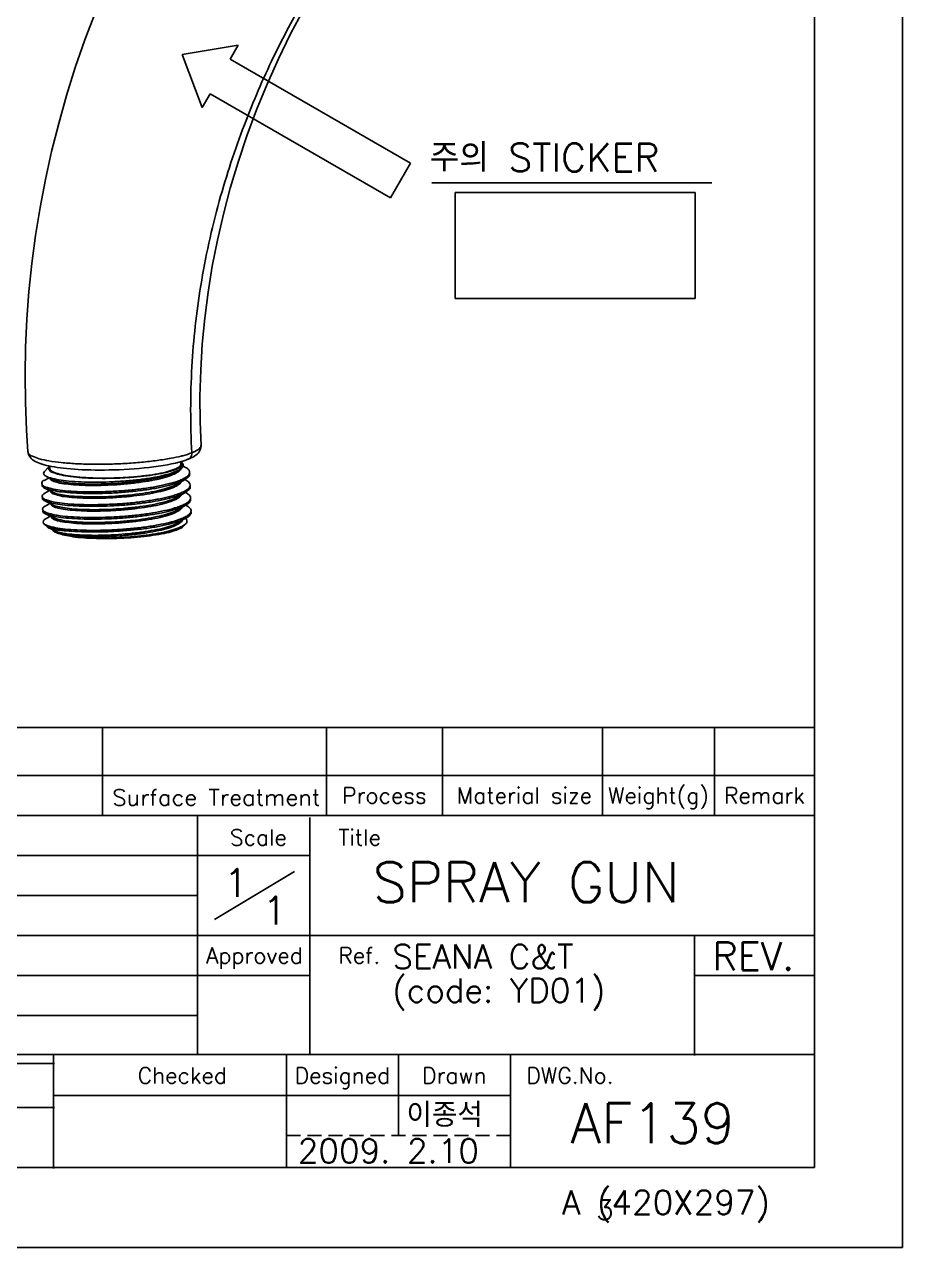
# Model space of a CAD drawing. Extents: x 3703 to 4123, y 991 to 1288.
# Drawn here: x 4012.8 to 4122.5, y 991.1 to 1144 of the extents above; entities that cross this region are included whole.
import ezdxf
from ezdxf.enums import TextEntityAlignment as Align

# ---------------------------------------------------------------- set-up
doc = ezdxf.new("R2010")
doc.units = 0
doc.header["$LTSCALE"] = 7
doc.header["$MEASUREMENT"] = 0
doc.linetypes.add('HIDDEN', pattern=[0.375, 0.25, -0.125])
doc.layers.get('0').update_dxf_attribs({"color": 2, "linetype": 'CONTINUOUS'})
for name, color, linetype in [('D', 2, 'CONTINUOUS'), ('DWG', 7, 'CONTINUOUS'), ('TXT', 4, 'CONTINUOUS')]:
    doc.layers.add(name, color=color, linetype=linetype)
doc.styles.add('GHS', font='ROMANS.shx', dxfattribs={"bigfont": 'GHS.shx'})
doc.styles.add('ROMANS', font='romans', dxfattribs={"bigfont": 'GHS.shx'})

# ---------------------------------------------------------------- blocks, each defined once
blk = doc.blocks.new('BORDER')
for p, q in [((1, 0), (1, 1)), ((0, 0), (1, 0))]:
    blk.add_line(p, q)

msp = doc.modelspace()

# ---------------------------------------------------------------- linework, layer by layer
at = {"color": 7, "linetype": 'Continuous'}
for p, q in [((4013.25, 1090.57), (4013.25, 1090.57)), ((4034.88, 1091.36), (4034.88, 1091.37)), ((4015.82, 1088.65), (4015.31, 1088.12)), ((4015.87, 1088.79), (4016.2, 1088.73)), ((4015.99, 1088.49), (4015.98, 1088.77)), ((4032.16, 1089.28), (4032.59, 1089.4)), ((4032.36, 1089.04), (4032.35, 1089.33)), ((4032.83, 1088.68), (4032.63, 1088.78)), ((4033.25, 1089.63), (4033.25, 1089.63)), ((4015.9, 1087.33), (4015.29, 1086.98)), ((4015.58, 1087.48), (4016.32, 1087.11)), ((4031.87, 1086.51), (4032.88, 1087.1)), ((4015.33, 1086.03), (4016.37, 1085.51)), ((4015.94, 1085.73), (4015.35, 1085.38)), ((4015.38, 1084.43), (4016.42, 1083.91)), ((4015.99, 1084.12), (4015.4, 1083.78)), ((4031.92, 1084.91), (4032.78, 1085.41)), ((4015.43, 1082.83), (4016.48, 1082.31)), ((4016.05, 1082.52), (4015.52, 1082.21)), ((4031.98, 1083.31), (4032.83, 1083.81)), ((4015.29, 1081.53), (4015.21, 1081.61)), ((4015.74, 1081.12), (4015.29, 1081.53)), ((4015.86, 1081.04), (4016.53, 1080.71)), ((4032.03, 1081.71), (4033.04, 1082.29)), ((4032.65, 1081.24), (4032.97, 1081.57))]:
    msp.add_line(p, q, dxfattribs=at)
for p, q in [((3935.55, 1056.1), (4111.55, 1056.1)), ((4022.55, 1045.1), (4022.55, 1056.1)), ((4050.55, 1045.1), (4050.55, 1056.1)), ((4065.05, 1045.1), (4065.05, 1056.1)), ((4085.05, 1045.1), (4085.05, 1056.1)), ((4099.05, 1045.1), (4099.05, 1056.1)), ((3935.55, 1045.1), (4111.55, 1045.1)), ((3935.55, 1040.1), (4034.55, 1040.1)), ((4036.55, 1032.1), (4046.55, 1038.1)), ((3935.55, 1035.1), (4034.45, 1035.1)), ((3935.55, 1030.1), (4111.55, 1030.1)), ((3935.55, 1025.1), (4034.55, 1025.1)), ((3935.55, 1020.1), (4034.45, 1020.1)), ((4045.55, 1001.1), (4045.55, 1015.1)), ((4059.55, 1005.1), (4059.55, 1015.1)), ((4016.46, 1010.1), (4073.55, 1010.1))]:
    msp.add_line(p, q)
at = {"color": 0}
for p, q in [((4096.55, 1030.1), (4096.55, 1015.1)), ((4096.55, 1025.1), (4111.55, 1025.1))]:
    msp.add_line(p, q, dxfattribs=at)
at = {"linetype": 'Continuous'}
for p, q in [((3949.05, 1014.1), (4016.55, 1014.1)), ((3949.05, 1008.6), (4016.55, 1008.6))]:
    msp.add_line(p, q, dxfattribs=at)
at = {"linetype": 'HIDDEN'}
msp.add_line((4045.55, 1005.1), (4073.55, 1005.1), dxfattribs=at)
at = {"color": 7, "linetype": 'Continuous'}
for points in [[(4031.4, 1165.28), (4029.55, 1162.1), (4027.81, 1158.92), (4026.15, 1155.68), (4024.57, 1152.35), (4023.08, 1148.96), (4021.68, 1145.53), (4020.37, 1142.07), (4019.17, 1138.58), (4018.08, 1135.09), (4017.09, 1131.59), (4016.21, 1128.09), (4015.43, 1124.6), (4014.76, 1121.1), (4014.19, 1117.6), (4013.73, 1114.11), (4013.37, 1110.62), (4013.11, 1107.13), (4012.95, 1103.65), (4012.89, 1100.18), (4012.93, 1096.71), (4013.07, 1093.26), (4013.25, 1090.57)], [(4034.88, 1091.36), (4034.77, 1094.29), (4034.75, 1097.52), (4034.84, 1100.77), (4035.04, 1104.01), (4035.34, 1107.25), (4035.76, 1110.51), (4036.28, 1113.76), (4036.92, 1117.01), (4037.67, 1120.27), (4038.53, 1123.53), (4039.51, 1126.78), (4040.61, 1130.04), (4041.82, 1133.29), (4043.14, 1136.5), (4044.57, 1139.69), (4046.08, 1142.8), (4047.68, 1145.82), (4049.36, 1148.77), (4051.11, 1151.62), (4052.87, 1154.3)], [(4013.25, 1090.57), (4013.28, 1090.4), (4013.34, 1090.21), (4013.43, 1090.02), (4013.55, 1089.85), (4013.68, 1089.7), (4013.83, 1089.57), (4014, 1089.46), (4014.17, 1089.36), (4014.36, 1089.26), (4014.56, 1089.17), (4014.78, 1089.09), (4015.02, 1089.01), (4015.29, 1088.94), (4015.57, 1088.86), (4015.87, 1088.79)], [(4033.25, 1089.63), (4033.36, 1089.67), (4033.57, 1089.76), (4033.76, 1089.85), (4033.93, 1089.95), (4034.09, 1090.05), (4034.25, 1090.15), (4034.39, 1090.27), (4034.52, 1090.4), (4034.63, 1090.54), (4034.73, 1090.71), (4034.81, 1090.89), (4034.86, 1091.09), (4034.88, 1091.28), (4034.88, 1091.37)], [(4016.2, 1088.73), (4016.55, 1088.67), (4016.91, 1088.61), (4017.3, 1088.56), (4017.71, 1088.51), (4018.13, 1088.46), (4018.58, 1088.42), (4019.05, 1088.39), (4019.53, 1088.35), (4020.03, 1088.33), (4020.56, 1088.31), (4021.1, 1088.29), (4021.65, 1088.28), (4022.23, 1088.28), (4022.82, 1088.28), (4023.42, 1088.29), (4024.03, 1088.3), (4024.65, 1088.32), (4025.27, 1088.35), (4025.9, 1088.39), (4026.53, 1088.44), (4027.16, 1088.49), (4027.78, 1088.55), (4028.4, 1088.61), (4029, 1088.69), (4029.58, 1088.77), (4030.15, 1088.86), (4030.69, 1088.95), (4031.21, 1089.06), (4031.7, 1089.16), (4032.16, 1089.28)], [(4032.59, 1089.4), (4032.99, 1089.53), (4033.25, 1089.63)]]:
    msp.add_lwpolyline(points, dxfattribs=at)
for points, start_tangent, end_tangent in [([(4033.73, 1090.44), (4033.74, 1101.21), (4034.85, 1111.33), (4037.16, 1121.89), (4040.3, 1131.45), (4043.95, 1139.93), (4047.83, 1147.23), (4049.82, 1150.52), (4051.75, 1153.46), (4053.15, 1155.45)], (-0.055116, 0.99848), (0.585814, 0.810446)), ([(4013.27, 1090.57), (4013.27, 1090.55)], (0.101462, -0.994839), (0.12836, -0.991728)), ([(4013.27, 1090.55), (4013.33, 1090.36), (4013.8, 1090.01), (4014.66, 1089.69), (4015.87, 1089.43), (4017.41, 1089.22), (4019.2, 1089.08), (4021.17, 1089.01), (4023.28, 1089.02), (4025.38, 1089.1), (4027.46, 1089.26), (4029.4, 1089.48), (4031.13, 1089.76), (4032.39, 1090.03)], (0.12836, -0.991728), (0.970293, 0.241931)), ([(4032.39, 1090.03), (4032.6, 1090.08), (4033.73, 1090.44)], (0.970293, 0.241931), (0.932343, 0.361574)), ([(4033.73, 1090.44), (4033.68, 1090.1), (4033.52, 1089.81), (4033.26, 1089.63), (4033.25, 1089.63)], (0.055114, -0.99848), (-0.931975, -0.362522)), ([(4033.73, 1090.44), (4034.49, 1090.82), (4034.85, 1091.2), (4034.87, 1091.34)], (0.932334, 0.361599), (-0.036032, 0.999351)), ([(4034.87, 1091.34), (4034.87, 1091.36)], (-0.036032, 0.999351), (-0.086007, 0.996295)), ([(4015.94, 1088.77), (4015.81, 1088.52), (4015.83, 1088.41)], (-0.695451, -0.718573), (0.362739, -0.931891)), ([(4015.95, 1088.78), (4015.94, 1088.77)], (-0.710881, -0.703312), (-0.695451, -0.718573)), ([(4015.99, 1088.5), (4016.16, 1088.21), (4016.73, 1087.91), (4017.68, 1087.66), (4018.95, 1087.47), (4020.49, 1087.34), (4022.21, 1087.28), (4024.03, 1087.29), (4025.85, 1087.38), (4027.59, 1087.54), (4029.16, 1087.76), (4030.48, 1088.03), (4031.48, 1088.34)], (0.109011, -0.994041), (0.932338, 0.361587)), ([(4031.97, 1088.57), (4031.48, 1088.34)], (-0.851612, -0.524173), (-0.932338, -0.361587)), ([(4031.92, 1088.45), (4032.13, 1088.55)], (0.920672, 0.390337), (0.88149, 0.472203)), ([(4032.24, 1088.77), (4032.11, 1088.66), (4031.97, 1088.57)], (-0.697779, -0.716313), (-0.851612, -0.524173)), ([(4032.13, 1088.55), (4032.3, 1088.66)], (0.88149, 0.472203), (0.767406, 0.641162)), ([(4032.32, 1088.88), (4032.24, 1088.77)], (-0.481844, -0.876257), (-0.697779, -0.716313)), ([(4032.44, 1088.5), (4032.29, 1088.38)], (-0.727701, -0.685894), (-0.843089, -0.537774)), ([(4032.3, 1088.66), (4032.39, 1088.74)], (0.767406, 0.641162), (0.666681, 0.745343)), ([(4032.35, 1089.04), (4032.35, 1088.99), (4032.32, 1088.88)], (0.121208, -0.992627), (-0.481844, -0.876257)), ([(4032.39, 1089.31), (4032.36, 1089.34)], (-0.752264, 0.658862), (-0.780616, 0.625011)), ([(4032.4, 1089.3), (4032.39, 1089.31)], (-0.737728, 0.675099), (-0.752264, 0.658862)), ([(4032.39, 1088.74), (4032.41, 1088.77)], (0.666681, 0.745343), (0.627897, 0.778296)), ([(4032.52, 1088.99), (4032.53, 1089.09), (4032.4, 1089.3)], (0.22936, 0.973342), (-0.737728, 0.675099)), ([(4032.41, 1088.77), (4032.48, 1088.88)], (0.627897, 0.778296), (0.460433, 0.887694)), ([(4032.45, 1088.5), (4032.44, 1088.5)], (-0.721635, -0.692274), (-0.727701, -0.685894)), ([(4032.64, 1088.99), (4032.55, 1088.63), (4032.45, 1088.5)], (0.211481, -0.977382), (-0.721635, -0.692274)), ([(4032.48, 1088.88), (4032.52, 1088.99)], (0.460433, 0.887694), (0.22936, 0.973342)), ([(4032.49, 1089.23), (4032.53, 1089.18)], (0.741476, -0.670979), (0.687622, -0.726069)), ([(4032.53, 1089.18), (4032.59, 1089.11)], (0.687622, -0.726069), (0.552093, -0.833782)), ([(4032.59, 1089.11), (4032.64, 1088.99)], (0.552093, -0.833782), (0.211481, -0.977382)), ([(4033.46, 1088.01), (4033.43, 1088.17), (4033.07, 1088.54), (4032.83, 1088.68)], (-0.002436, 0.999997), (-0.893315, 0.449432)), ([(4015.3, 1086.98), (4015.28, 1086.98), (4014.98, 1086.68), (4014.98, 1086.6)], (-0.876906, -0.480662), (0.145033, -0.989427)), ([(4015.58, 1087.48), (4015.45, 1087.55), (4015.2, 1087.84), (4015.31, 1088.12)], (-0.884895, 0.465791), (0.636691, 0.771119)), ([(4032.88, 1087.1), (4032.1, 1086.74), (4030.96, 1086.39), (4029.54, 1086.07), (4027.89, 1085.8), (4026.1, 1085.59), (4024.23, 1085.44), (4022.35, 1085.36), (4020.56, 1085.36), (4018.91, 1085.42), (4017.49, 1085.54), (4016.35, 1085.72), (4015.53, 1085.94), (4015.32, 1086.02)], (-0.874256, -0.485465), (-0.917056, 0.398759)), ([(4032.15, 1088.3), (4032.09, 1088.27), (4031.26, 1087.92), (4030.11, 1087.6), (4028.69, 1087.31), (4027.05, 1087.08), (4025.27, 1086.91), (4023.43, 1086.8), (4021.62, 1086.77), (4019.9, 1086.8), (4018.36, 1086.9), (4017.07, 1087.07), (4016.09, 1087.29), (4015.58, 1087.48)], (-0.884996, -0.465599), (-0.884895, 0.465791)), ([(4015.83, 1088.41), (4015.97, 1088.21), (4016.51, 1087.92), (4017.39, 1087.67), (4018.58, 1087.47), (4020.02, 1087.33), (4021.64, 1087.26), (4023.39, 1087.25), (4025.16, 1087.31), (4026.9, 1087.44), (4028.51, 1087.62), (4029.92, 1087.86), (4031.08, 1088.14), (4031.71, 1088.36)], (0.362739, -0.931891), (0.929902, 0.367808)), ([(4016.04, 1087.24), (4016.04, 1087.17), (4016.24, 1086.98)], (-0.104437, -0.994532), (0.885167, -0.465274)), ([(4016.24, 1086.98), (4016.34, 1086.93), (4017, 1086.71), (4017.99, 1086.54), (4019.26, 1086.42), (4020.76, 1086.36), (4022.41, 1086.37), (4024.15, 1086.44), (4025.89, 1086.59), (4027.56, 1086.79), (4029.07, 1087.05), (4030.35, 1087.36), (4031.36, 1087.71), (4032.03, 1088.07)], (0.885167, -0.465274), (0.813117, 0.5821)), ([(4016.31, 1087.1), (4016.63, 1086.99), (4017.45, 1086.8), (4018.58, 1086.65), (4019.97, 1086.56), (4021.54, 1086.53), (4023.23, 1086.57), (4024.97, 1086.68), (4026.67, 1086.85), (4028.26, 1087.08), (4029.67, 1087.36), (4030.83, 1087.69), (4031.69, 1088.04), (4031.82, 1088.11)], (0.887995, -0.459854), (0.877287, 0.479966)), ([(4031.71, 1088.36), (4031.92, 1088.45)], (0.929902, 0.367808), (0.920672, 0.390337)), ([(4031.77, 1086.82), (4032.22, 1086.99), (4032.52, 1087.12)], (0.948787, 0.315917), (0.906396, 0.42243)), ([(4032.03, 1088.07), (4032.35, 1088.44)], (0.813117, 0.5821), (0.266747, 0.963767)), ([(4032.29, 1088.38), (4032.15, 1088.3)], (-0.843089, -0.537774), (-0.884996, -0.465599)), ([(4032.52, 1087.12), (4032.78, 1087.25)], (0.906396, 0.42243), (0.879531, 0.475842)), ([(4032.78, 1087.25), (4033, 1087.38)], (0.879531, 0.475842), (0.850365, 0.526193)), ([(4033.47, 1087.81), (4033.38, 1087.52), (4032.92, 1087.13), (4032.88, 1087.1)], (-0.026048, -0.999661), (-0.874256, -0.485465)), ([(4032.88, 1087.08), (4032.92, 1087.06)], (0.905535, -0.424272), (0.902136, -0.431452)), ([(4032.92, 1087.06), (4033.41, 1086.69), (4033.52, 1086.41)], (0.902136, -0.431452), (0.094169, -0.995556)), ([(4033, 1087.38), (4033.18, 1087.5)], (0.850365, 0.526193), (0.786021, 0.6182)), ([(4033.18, 1087.5), (4033.41, 1087.77), (4033.46, 1088.01)], (0.786021, 0.6182), (-0.002436, 0.999997)), ([(4014.98, 1086.6), (4015.07, 1086.4), (4015.18, 1086.29)], (0.145033, -0.989427), (0.806282, -0.591532)), ([(4015.32, 1086.02), (4015.07, 1086.21), (4014.99, 1086.4)], (-0.917056, 0.398759), (-0.136542, 0.990634)), ([(4015.18, 1086.29), (4015.54, 1086.13)], (0.806282, -0.591532), (0.956271, -0.292481)), ([(4015.54, 1086.13), (4016.11, 1085.97)], (0.956271, -0.292481), (0.96861, -0.248584)), ([(4016.1, 1085.64), (4016.15, 1085.49), (4016.28, 1085.36)], (0.090758, -0.995873), (0.860073, -0.510171)), ([(4016.11, 1085.97), (4016.15, 1085.96)], (0.96861, -0.248584), (0.969878, -0.243591)), ([(4016.15, 1085.96), (4016.38, 1085.91), (4016.44, 1085.9)], (0.969878, -0.243591), (0.978863, -0.204519)), ([(4016.28, 1085.36), (4016.56, 1085.26), (4017.32, 1085.05), (4018.4, 1084.9), (4019.75, 1084.79), (4021.3, 1084.76), (4022.99, 1084.78), (4024.74, 1084.88), (4026.47, 1085.04), (4028.09, 1085.26), (4029.54, 1085.54), (4030.74, 1085.86), (4031.65, 1086.21), (4032.07, 1086.46)], (0.860073, -0.510171), (0.798211, 0.602378)), ([(4016.37, 1085.51), (4016.41, 1085.49), (4017.07, 1085.28), (4018.06, 1085.11), (4019.33, 1084.99), (4020.82, 1084.94), (4022.47, 1084.94), (4024.19, 1085.02), (4025.92, 1085.16), (4027.57, 1085.36), (4029.08, 1085.62), (4030.36, 1085.93), (4031.37, 1086.27), (4031.87, 1086.51)], (0.917706, -0.39726), (0.862746, 0.505638)), ([(4016.44, 1085.9), (4017.55, 1085.73), (4019, 1085.61), (4020.67, 1085.55), (4022.48, 1085.57), (4024.37, 1085.65), (4026.26, 1085.8), (4028.06, 1086.02), (4029.7, 1086.3), (4031.1, 1086.63), (4031.77, 1086.82)], (0.978863, -0.204519), (0.948787, 0.315917)), ([(4032.45, 1085.46), (4031.89, 1085.24)], (-0.91855, -0.395304), (-0.946989, -0.321266)), ([(4032.07, 1086.46), (4032.22, 1086.58), (4032.39, 1086.81)], (0.798211, 0.602378), (0.416727, 0.909032)), ([(4032.5, 1085.48), (4032.45, 1085.46)], (-0.914501, -0.404584), (-0.91855, -0.395304)), ([(4032.54, 1085.5), (4032.5, 1085.48)], (-0.911951, -0.410299), (-0.914501, -0.404584)), ([(4032.81, 1085.63), (4032.54, 1085.5)], (-0.88462, -0.466314), (-0.911951, -0.410299)), ([(4032.54, 1085.3), (4032.93, 1085.5)], (0.911951, 0.410299), (0.861807, 0.507236)), ([(4033.03, 1085.76), (4032.81, 1085.63)], (-0.836721, -0.547629), (-0.88462, -0.466314)), ([(4032.93, 1085.5), (4033.01, 1085.55)], (0.861807, 0.507236), (0.844403, 0.535709)), ([(4032.93, 1085.47), (4033.09, 1085.39)], (0.89715, -0.441726), (0.876261, -0.481837)), ([(4033.01, 1085.55), (4033.19, 1085.67), (4033.51, 1086.06), (4033.52, 1086.21)], (0.844403, 0.535709), (-0.06687, 0.997762)), ([(4033.22, 1085.9), (4033.03, 1085.76)], (-0.777373, -0.62904), (-0.836721, -0.547629)), ([(4033.52, 1086.41), (4033.51, 1086.3), (4033.22, 1085.9)], (0.094169, -0.995556), (-0.777373, -0.62904)), ([(4015.03, 1084.99), (4015.03, 1085.06), (4015.33, 1085.37), (4015.35, 1085.38)], (-0.168093, 0.985771), (0.870326, 0.492475)), ([(4015.27, 1084.67), (4015.15, 1084.77), (4015.03, 1084.99)], (-0.832691, 0.553737), (-0.168093, 0.985771)), ([(4015.04, 1084.8), (4015.09, 1084.64), (4015.38, 1084.42)], (0.076523, -0.997068), (0.924431, -0.381349)), ([(4015.67, 1084.51), (4015.27, 1084.67)], (-0.962326, 0.271898), (-0.832691, 0.553737)), ([(4015.38, 1084.42), (4015.47, 1084.39), (4016.19, 1084.16), (4017.23, 1083.98), (4018.52, 1083.84), (4020.03, 1083.77), (4021.71, 1083.75), (4023.51, 1083.8), (4025.34, 1083.91), (4027.1, 1084.09), (4028.76, 1084.32), (4030.28, 1084.61), (4031.57, 1084.94), (4031.88, 1085.04)], (0.924431, -0.381349), (0.947427, 0.319971)), ([(4016.21, 1084.36), (4015.67, 1084.51)], (-0.970952, 0.239273), (-0.962326, 0.271898)), ([(4016.14, 1084.04), (4016.29, 1083.82), (4016.34, 1083.77)], (0.148906, -0.988851), (0.81049, -0.585752)), ([(4016.23, 1084.36), (4016.21, 1084.36)], (-0.971309, 0.237823), (-0.970952, 0.239273)), ([(4031.82, 1085.22), (4031.5, 1085.12), (4030.16, 1084.78), (4028.57, 1084.49), (4026.79, 1084.25), (4024.89, 1084.08), (4022.95, 1083.98), (4021.09, 1083.95), (4019.37, 1083.99), (4017.83, 1084.1), (4016.57, 1084.28), (4016.23, 1084.36)], (-0.949156, -0.314806), (-0.971309, 0.237823)), ([(4016.34, 1083.77), (4016.81, 1083.59), (4017.67, 1083.4), (4018.84, 1083.26), (4020.26, 1083.17), (4021.86, 1083.15), (4023.58, 1083.2), (4025.33, 1083.32), (4027.03, 1083.5), (4028.61, 1083.74), (4029.99, 1084.03), (4031.11, 1084.37), (4031.92, 1084.72), (4032.27, 1084.97)], (0.81049, -0.585752), (0.711228, 0.702961)), ([(4016.42, 1083.9), (4016.76, 1083.78), (4017.6, 1083.59), (4018.75, 1083.44), (4020.14, 1083.35), (4021.72, 1083.33), (4023.42, 1083.37), (4025.15, 1083.48), (4026.85, 1083.66), (4028.43, 1083.89), (4029.83, 1084.17), (4030.98, 1084.5), (4031.82, 1084.85), (4031.93, 1084.91)], (0.881324, -0.472513), (0.879164, 0.476519)), ([(4031.89, 1085.24), (4031.82, 1085.22)], (-0.946989, -0.321266), (-0.949156, -0.314806)), ([(4031.88, 1085.04), (4032.26, 1085.18)], (0.947427, 0.319971), (0.930747, 0.365663)), ([(4032.26, 1085.18), (4032.54, 1085.3)], (0.930747, 0.365663), (0.911951, 0.410299)), ([(4032.27, 1084.97), (4032.38, 1085.1), (4032.43, 1085.21)], (0.711228, 0.702961), (0.361023, 0.932557)), ([(4032.84, 1084.02), (4032.59, 1083.9)], (-0.884818, -0.465937), (-0.911951, -0.410299)), ([(4033.06, 1084.14), (4032.84, 1084.02)], (-0.844403, -0.535709), (-0.884818, -0.465937)), ([(4032.98, 1083.9), (4033.06, 1083.94)], (0.861744, 0.507344), (0.846172, 0.53291)), ([(4033.06, 1083.94), (4033.24, 1084.07), (4033.55, 1084.44), (4033.57, 1084.61)], (0.846172, 0.53291), (-0.050117, 0.998743)), ([(4033.39, 1084.39), (4033.24, 1084.27), (4033.06, 1084.14)], (-0.712516, -0.701656), (-0.844403, -0.535709)), ([(4033.09, 1085.39), (4033.5, 1085.04), (4033.57, 1084.81)], (0.876261, -0.481837), (0.06687, -0.997762)), ([(4033.57, 1084.81), (4033.55, 1084.66), (4033.39, 1084.39)], (0.06687, -0.997762), (-0.712516, -0.701656)), ([(4015.09, 1083.39), (4015.1, 1083.51), (4015.4, 1083.78)], (-0.076523, 0.997068), (0.887591, 0.460632)), ([(4015.22, 1083.14), (4015.14, 1083.24), (4015.09, 1083.39)], (-0.753502, 0.657446), (-0.076523, 0.997068)), ([(4015.1, 1083.19), (4015.16, 1083.02), (4015.43, 1082.82)], (0.110089, -0.993922), (0.922905, -0.385028)), ([(4015.35, 1083.05), (4015.22, 1083.14)], (-0.896476, 0.443091), (-0.753502, 0.657446)), ([(4015.73, 1082.91), (4015.52, 1082.98), (4015.35, 1083.05)], (-0.947185, 0.320688), (-0.896476, 0.443091)), ([(4015.43, 1082.82), (4015.57, 1082.77), (4016.31, 1082.55), (4017.38, 1082.36), (4018.72, 1082.23), (4020.26, 1082.16), (4021.94, 1082.15), (4023.71, 1082.2), (4025.53, 1082.32), (4027.29, 1082.5), (4028.93, 1082.74), (4030.4, 1083.02), (4031.64, 1083.35), (4031.93, 1083.44)], (0.922905, -0.385028), (0.947435, 0.319947)), ([(4016.24, 1082.76), (4015.73, 1082.91)], (-0.970876, 0.239582), (-0.947185, 0.320688)), ([(4016.19, 1082.44), (4016.19, 1082.39), (4016.4, 1082.18)], (-0.110267, -0.993902), (0.870213, -0.492676)), ([(4016.25, 1082.76), (4016.24, 1082.76)], (-0.971386, 0.237508), (-0.970876, 0.239582)), ([(4016.55, 1082.69), (4016.25, 1082.76)], (-0.98109, 0.193553), (-0.971386, 0.237507)), ([(4016.4, 1082.18), (4016.46, 1082.14), (4017.09, 1081.92), (4018.05, 1081.75), (4019.3, 1081.62), (4020.78, 1081.56), (4022.43, 1081.56), (4024.16, 1081.63), (4025.91, 1081.77), (4027.58, 1081.97), (4029.1, 1082.22), (4030.41, 1082.53), (4031.44, 1082.87), (4032.15, 1083.24), (4032.31, 1083.35)], (0.870213, -0.492676), (0.760299, 0.649573)), ([(4016.47, 1082.3), (4016.62, 1082.25), (4017.34, 1082.04), (4018.38, 1081.88), (4019.68, 1081.78), (4021.2, 1081.73), (4022.85, 1081.75), (4024.57, 1081.83), (4026.28, 1081.98), (4027.9, 1082.19), (4029.37, 1082.46), (4030.61, 1082.77), (4031.58, 1083.11), (4031.98, 1083.31)], (0.927001, -0.375059), (0.861084, 0.508462)), ([(4031.87, 1083.62), (4031.62, 1083.54), (4030.33, 1083.21), (4028.81, 1082.92), (4027.14, 1082.68), (4025.39, 1082.51), (4023.56, 1082.4), (4021.75, 1082.35), (4020.07, 1082.36), (4018.57, 1082.44), (4017.27, 1082.57), (4016.55, 1082.69)], (-0.949202, -0.314667), (-0.98109, 0.193553)), ([(4032.5, 1083.86), (4031.87, 1083.62)], (-0.918603, -0.395182), (-0.949202, -0.314667)), ([(4031.93, 1083.44), (4032.31, 1083.58)], (0.947435, 0.319947), (0.930639, 0.365937)), ([(4032.31, 1083.58), (4032.6, 1083.7)], (0.930639, 0.365937), (0.911951, 0.410299)), ([(4032.31, 1083.35), (4032.5, 1083.61)], (0.760299, 0.649573), (0.309169, 0.951007)), ([(4032.56, 1083.88), (4032.5, 1083.86)], (-0.914512, -0.404559), (-0.918603, -0.395182)), ([(4032.59, 1083.9), (4032.56, 1083.88)], (-0.911951, -0.410299), (-0.914512, -0.404559)), ([(4032.6, 1083.7), (4032.98, 1083.9)], (0.911951, 0.410299), (0.861744, 0.507344)), ([(4032.73, 1082.34), (4032.98, 1082.46), (4033.19, 1082.59)], (0.904863, 0.425702), (0.837407, 0.54658)), ([(4033.63, 1083.2), (4033.63, 1083.24), (4033.39, 1083.62), (4032.99, 1083.88)], (0.008243, 0.999966), (-0.901204, 0.433395)), ([(4033.64, 1083.01), (4033.48, 1082.64), (4033.04, 1082.29)], (0.005222, -0.999986), (-0.878029, -0.478608)), ([(4033.19, 1082.59), (4033.37, 1082.72)], (0.837407, 0.54658), (0.738393, 0.674371)), ([(4033.37, 1082.72), (4033.49, 1082.85), (4033.63, 1083.2)], (0.738393, 0.674371), (0.008243, 0.999966)), ([(4015.51, 1082.21), (4015.19, 1081.92), (4015.21, 1081.61)], (-0.893589, -0.448886), (0.592332, -0.805694)), ([(4015.21, 1081.61), (4015.46, 1081.43)], (0.67272, -0.739897), (0.892362, -0.451321)), ([(4015.83, 1081.22), (4015.62, 1081.31), (4015.29, 1081.52)], (-0.927698, 0.373331), (-0.732914, 0.680321)), ([(4015.46, 1081.43), (4015.64, 1081.35), (4015.87, 1081.27)], (0.892362, -0.451321), (0.95234, -0.305039)), ([(4015.86, 1081.04), (4015.74, 1081.12)], (-0.876613, 0.481196), (-0.751327, 0.65993)), ([(4016.08, 1081.13), (4015.83, 1081.22)], (-0.94949, 0.313797), (-0.927698, 0.373331)), ([(4016.48, 1080.85), (4015.89, 1081.03), (4015.86, 1081.04)], (-0.98772, 0.156234), (-0.876613, 0.481196)), ([(4015.87, 1081.27), (4015.93, 1081.25)], (0.95234, -0.305039), (0.956294, -0.292406)), ([(4015.93, 1081.25), (4016.13, 1081.2)], (0.956294, -0.292406), (0.967574, -0.25259)), ([(4016.37, 1081.04), (4016.08, 1081.13)], (-0.963724, 0.2669), (-0.94949, 0.313797)), ([(4016.13, 1081.2), (4016.43, 1081.13)], (0.967574, -0.25259), (0.977703, -0.209994)), ([(4018.72, 1080.63), (4017.41, 1080.81), (4016.37, 1081.04)], (-0.994381, 0.105856), (-0.963724, 0.2669)), ([(4016.43, 1081.13), (4017.55, 1080.94), (4018.94, 1080.82), (4020.56, 1080.75), (4022.33, 1080.75), (4024.19, 1080.82), (4026.05, 1080.96), (4027.85, 1081.16), (4029.5, 1081.43), (4030.94, 1081.74), (4031.93, 1082.02)], (0.977703, -0.209994), (0.94783, 0.318777)), ([(4018.72, 1080.63), (4017.44, 1080.72), (4016.48, 1080.85)], (-0.999209, 0.039776), (-0.98772, 0.156234)), ([(4017.44, 1080.43), (4018.11, 1080.32), (4019.34, 1080.2), (4020.8, 1080.13), (4022.42, 1080.13), (4024.13, 1080.2), (4025.85, 1080.33), (4027.51, 1080.53), (4029.03, 1080.78), (4030.34, 1081.07), (4031.39, 1081.41), (4032.03, 1081.71)], (0.980392, -0.197055), (0.870167, 0.492757)), ([(4033.04, 1082.29), (4032.94, 1082.24), (4032.05, 1081.86), (4030.84, 1081.51), (4029.36, 1081.2), (4027.68, 1080.94), (4025.85, 1080.75), (4023.97, 1080.61), (4022.1, 1080.55), (4020.33, 1080.56), (4018.72, 1080.63)], (-0.878029, -0.478608), (-0.997435, 0.071573)), ([(4019.49, 1079.87), (4021.02, 1079.79), (4022.71, 1079.78), (4024.49, 1079.83), (4026.29, 1079.95), (4028.01, 1080.14), (4029.58, 1080.39), (4030.93, 1080.68), (4031.99, 1081.02), (4032.73, 1081.38), (4032.98, 1081.56)], (0.996826, -0.07961), (0.699482, 0.71465)), ([(4032.66, 1081.24), (4032.34, 1081.02), (4031.61, 1080.71), (4030.58, 1080.43), (4029.27, 1080.18), (4027.76, 1079.98), (4026.1, 1079.83), (4024.37, 1079.74), (4022.65, 1079.72), (4020.99, 1079.77), (4019.49, 1079.87)], (-0.652841, -0.757495), (-0.995175, 0.098115)), ([(4019.78, 1080), (4021.32, 1079.95), (4023, 1079.97), (4024.75, 1080.06), (4026.48, 1080.22), (4028.12, 1080.44), (4029.58, 1080.71), (4030.81, 1081.03), (4031.75, 1081.38), (4032.35, 1081.75)], (0.998584, -0.053203), (0.741934, 0.670472)), ([(4031.93, 1082.02), (4032.12, 1082.09), (4032.44, 1082.21)], (0.94783, 0.318777), (0.923789, 0.382903)), ([(4032.35, 1081.75), (4032.55, 1082.01)], (0.741934, 0.670472), (0.40254, 0.915402)), ([(4032.44, 1082.21), (4032.73, 1082.34)], (0.923789, 0.382903), (0.904863, 0.425702)), ([(4032.99, 1082.24), (4032.97, 1082.26)], (-0.685803, 0.727788), (-0.721086, 0.692846)), ([(4032.98, 1081.56), (4033.1, 1081.74), (4033.12, 1081.99)], (0.699482, 0.71465), (-0.162372, 0.98673)), ([(4033.12, 1081.99), (4033.08, 1082.11), (4032.99, 1082.24)], (-0.162372, 0.98673), (-0.685803, 0.727788)), ([(4016.78, 1080.47), (4016.38, 1080.71), (4016.28, 1080.83)], (-0.922767, 0.385358), (-0.526452, 0.850205)), ([(4016.53, 1080.71), (4017.15, 1080.49)], (0.908654, -0.417551), (0.971405, -0.237431)), ([(4017.4, 1080.26), (4016.78, 1080.47)], (-0.966217, 0.25773), (-0.922767, 0.385358)), ([(4017.15, 1080.49), (4017.44, 1080.43)], (0.971405, -0.237431), (0.980392, -0.197055)), ([(4017.4, 1080.26), (4018.45, 1080.1), (4019.78, 1080)], (0.979319, -0.202323), (0.998584, -0.053203)), ([(4019.49, 1079.87), (4018.32, 1080.05), (4017.4, 1080.26)], (-0.993574, 0.113182), (-0.955797, 0.294028))]:
    msp.add_spline(points, degree=3, dxfattribs=dict(at, start_tangent=start_tangent, end_tangent=end_tangent))
at = {"layer": 'D'}
for p, q in [((4039.51, 1141.39), (4032.53, 1140.22)), ((4039.51, 1141.39), (4038.51, 1139.65)), ((4035.01, 1133.59), (4032.53, 1140.22)), ((4061.06, 1126.64), (4038.51, 1139.65)), ((4035.01, 1133.59), (4036.01, 1135.32)), ((4058.56, 1122.31), (4036.01, 1135.32)), ((4061.06, 1126.64), (4058.56, 1122.31)), ((4098.72, 1124.19), (4063.71, 1124.19)), ((4066.64, 1122.99), (4096.64, 1122.99)), ((4066.64, 1122.99), (4066.64, 1109.71)), ((4096.64, 1122.99), (4096.64, 1109.71)), ((4066.64, 1109.71), (4096.64, 1109.71))]:
    msp.add_line(p, q, dxfattribs=at)
at = {"layer": 'DWG'}
for p, q in [((3935.55, 1050.1), (4111.55, 1050.1)), ((4034.45, 1045.1), (4034.45, 1015.22)), ((4048.48, 1044.86), (4048.48, 1015.22)), ((4034.45, 1040.1), (4048.48, 1040.1)), ((4034.45, 1025.1), (4048.48, 1025.1)), ((3935.55, 1015.22), (4111.55, 1015.22)), ((4016.46, 1015.22), (4016.46, 1000.99)), ((4073.55, 1015.22), (4073.55, 1001.1))]:
    msp.add_line(p, q, dxfattribs=at)
at = {"layer": 'TXT'}
for p, q in [((4111.55, 1275.1), (4111.55, 1001.1)), ((4111.55, 1001.1), (3733.55, 1001.1))]:
    msp.add_line(p, q, dxfattribs=at)

# ---------------------------------------------------------------- block references
at = {"xscale": 420, "yscale": 297, "zscale": 420}
msp.add_blockref('BORDER', (3702.55, 991.1), dxfattribs=at)

# ---------------------------------------------------------------- texts
at = {"linetype": 'Continuous', "style": 'ROMANS'}
for s, p in [('Weight(g)', (4092.05, 1046.6)), ('Process', (4057.8, 1046.6)), ('Material size', (4075.3, 1046.6)), ('Remark', (4105.3, 1046.6)), ('Scale', (4042.05, 1041.35)), ('Approved', (4041.55, 1026.6)), ('Checked', (4032.55, 1011.6)), ('Designed', (4052.55, 1011.6)), ('Drawn', (4066.55, 1011.6))]:
    msp.add_text(s, height=2, dxfattribs=at).set_placement(p, align=Align.CENTER)
at = {"style": 'ROMANS', "width": 0.925424}
msp.add_text('Surface Treatment', height=2, dxfattribs=at).set_placement((4023.8, 1046.35), (4049.8, 1046.35), align=Align.FIT)
at = {"linetype": 'Continuous', "style": 'ROMANS'}
for s, height, p in [('Title', 2, (4052.05, 1041.35)), ('REV.', 3.5, (4098.8, 1025.79)), ('Ref.', 2, (4052.05, 1026.6)), ('DWG.No.', 2, (4075.55, 1011.6))]:
    msp.add_text(s, height=height, dxfattribs=at).set_placement(p)
at = {"ltscale": 0.5, "style": 'GHS'}
for s, p in [('이종석', (4060.56, 1006.18)), ('2009. 2.10', (4046.98, 1001.68))]:
    msp.add_text(s, height=3, dxfattribs=at).set_placement(p)
at = {"color": 7, "style": 'GHS'}
for s, height, p in [(' A (420X297)', 3, (4077.94, 995.25)), ('3', 2.5, (4084.29, 994.58))]:
    msp.add_text(s, height=height, dxfattribs=at).set_placement(p)
at = {"layer": 'D', "style": 'GHS'}
for s, height, p in [('주의 STICKER', 3.5, (4063.46, 1125.59)), ('SEANA C&T', 3, (4058.8, 1025.96)), ('(code: YD01)', 3, (4058.8, 1021.74))]:
    msp.add_text(s, height=height, dxfattribs=at).set_placement(p)
at = {"layer": 'DWG', "color": 2, "style": 'GHS'}
for p in [(4037.74, 1034.95), (4042.57, 1031.47)]:
    msp.add_text('1', height=3.5, dxfattribs=at).set_placement(p)
at = {"layer": 'TXT', "ltscale": 0.5, "style": 'GHS'}
msp.add_text('SPRAY GUN', height=5, dxfattribs=at).set_placement((4056.33, 1034.26))
at = {"layer": 'TXT', "style": 'GHS'}
msp.add_text('AF139', height=5, dxfattribs=at).set_placement((4081.05, 1004.14))

doc.saveas('drawing.dxf')
